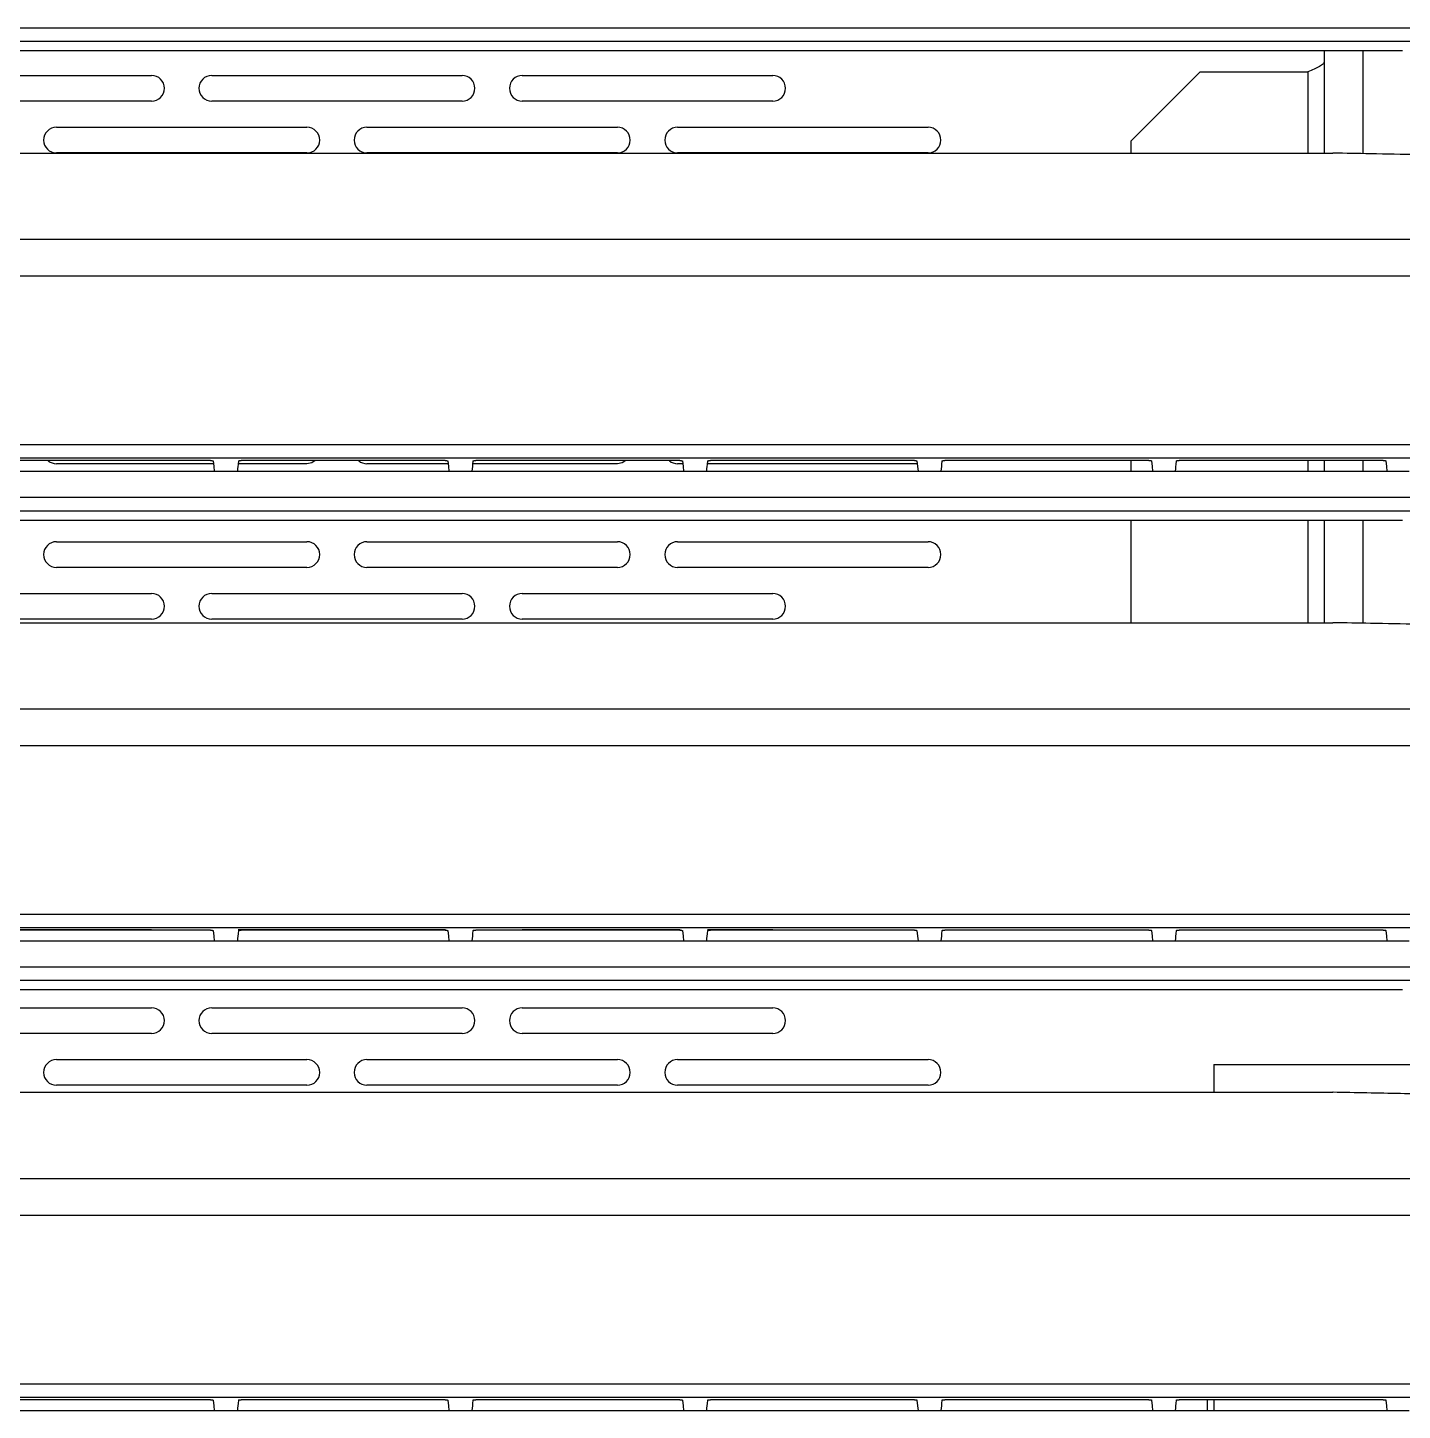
# Model space of a CAD drawing. Header units: millimetres. Extents: x -13464 to 9471, y -517 to 17126.
# Drawn here: x 6451.7 to 6578.2, y -49.9 to 77.2 of the extents above; entities that cross this region are included whole.
import ezdxf

# ---------------------------------------------------------------- set-up
doc = ezdxf.new("R2010")
doc.units = ezdxf.units.MM

msp = doc.modelspace()

# ---------------------------------------------------------------- linework, layer by layer
at = {"color": 7, "linetype": 'Continuous', "lineweight": 25}
for p, q in [((6570.97, 75.08), (6570.97, 65.67)), ((6574.53, 75.08), (6574.53, 65.62)), ((6440.04, 72.81), (6463.08, 72.81)), ((6468.62, 72.81), (6491.65, 72.81)), ((6497.19, 72.81), (6520.23, 72.81)), ((6559.54, 73.15), (6553.19, 66.8)), ((6559.54, 73.15), (6569.45, 73.15)), ((6569.45, 73.15), (6569.45, 65.67)), ((6463.08, 70.44), (6440.04, 70.44)), ((6491.65, 70.44), (6468.62, 70.44)), ((6520.23, 70.44), (6497.19, 70.44)), ((6454.33, 68.04), (6477.37, 68.04)), ((6482.9, 68.04), (6505.94, 68.04)), ((6511.48, 68.04), (6534.52, 68.04)), ((6553.19, 65.67), (6553.19, 66.8)), ((6477.37, 65.68), (6454.33, 65.68)), ((6505.94, 65.68), (6482.9, 65.68)), ((6534.52, 65.68), (6511.48, 65.68)), ((6468.78, 37.11), (6454.33, 37.11)), ((6477.37, 37.11), (6471.05, 37.11)), ((6490.36, 37.11), (6482.9, 37.11)), ((6505.94, 37.11), (6492.63, 37.11)), ((6511.95, 37.11), (6511.48, 37.11)), ((6533.53, 37.11), (6514.2, 37.11)), ((6553.19, 36.43), (6553.19, 37.4)), ((6569.45, 37.4), (6569.45, 36.43)), ((6570.97, 37.4), (6570.97, 36.43)), ((6574.53, 37.4), (6574.53, 36.43)), ((6553.19, 22.49), (6553.19, 31.9)), ((6569.45, 31.9), (6569.45, 22.49)), ((6570.97, 31.9), (6570.97, 22.49)), ((6574.53, 31.9), (6574.53, 22.44)), ((6454.33, 29.94), (6477.37, 29.94)), ((6482.9, 29.94), (6505.94, 29.94)), ((6511.48, 29.94), (6534.52, 29.94)), ((6477.37, 27.58), (6454.33, 27.58)), ((6505.94, 27.58), (6482.9, 27.58)), ((6534.52, 27.58), (6511.48, 27.58)), ((6440.04, 25.18), (6463.08, 25.18)), ((6468.62, 25.18), (6491.65, 25.18)), ((6497.19, 25.18), (6520.23, 25.18)), ((6463.08, 22.82), (6440.04, 22.82)), ((6491.65, 22.82), (6468.62, 22.82)), ((6520.23, 22.82), (6497.19, 22.82)), ((6463.08, -5.76), (6449.47, -5.76)), ((6490.14, -5.76), (6471.06, -5.76)), ((6511.72, -5.76), (6497.19, -5.76)), ((6520.23, -5.76), (6514.22, -5.76)), ((6440.04, -12.92), (6463.08, -12.92)), ((6468.62, -12.92), (6491.65, -12.92)), ((6497.19, -12.92), (6520.23, -12.92)), ((6463.08, -15.28), (6440.04, -15.28)), ((6491.65, -15.28), (6468.62, -15.28)), ((6520.23, -15.28), (6497.19, -15.28)), ((6454.33, -17.68), (6477.37, -17.68)), ((6482.9, -17.68), (6505.94, -17.68)), ((6511.48, -17.68), (6534.52, -17.68)), ((6560.81, -18.13), (6560.81, -20.69)), ((6560.81, -18.13), (6580.89, -18.13)), ((6477.37, -20.04), (6454.33, -20.04)), ((6505.94, -20.04), (6482.9, -20.04)), ((6534.52, -20.04), (6511.48, -20.04)), ((6560.18, -48.96), (6560.18, -49.93)), ((6560.81, -48.96), (6560.81, -49.93))]:
    msp.add_line(p, q, dxfattribs=at)
at = {"color": 7, "linetype": 'Continuous', "lineweight": 25, "flags": 128}
for points in [[(6468.75, 37.37), (6468.8, 36.85), (6468.84, 36.43)], [(6471.07, 37.37), (6471.04, 37.05), (6471.02, 36.84), (6471, 36.64), (6470.98, 36.43)], [(6478.13, 37.39), (6477.82, 37.2), (6477.37, 37.11)], [(6490.34, 37.37), (6490.39, 36.85), (6490.43, 36.43)], [(6492.65, 37.37), (6492.62, 37.05), (6492.6, 36.84), (6492.58, 36.64), (6492.56, 36.43)], [(6506.71, 37.39), (6506.39, 37.2), (6505.94, 37.11)], [(6511.92, 37.37), (6511.98, 36.85), (6512.02, 36.43)], [(6514.23, 37.37), (6514.19, 37.05), (6514.17, 36.84), (6514.15, 36.64), (6514.13, 36.43)], [(6533.5, 37.37), (6533.56, 36.85), (6533.6, 36.43)], [(6535.79, 37.37), (6535.76, 37.05), (6535.74, 36.84), (6535.72, 36.64), (6535.7, 36.43)], [(6555.07, 37.38), (6555.13, 36.85), (6555.17, 36.43)], [(6557.34, 37.37), (6557.31, 37.05), (6557.29, 36.84), (6557.27, 36.64), (6557.25, 36.43)], [(6576.63, 37.38), (6576.69, 36.85), (6576.73, 36.43)], [(6468.75, -5.81), (6468.8, -6.33), (6468.84, -6.75)], [(6471.07, -5.81), (6471.04, -6.13), (6471.02, -6.34), (6471, -6.54), (6470.98, -6.75)], [(6490.34, -5.81), (6490.39, -6.33), (6490.43, -6.75)], [(6492.65, -5.81), (6492.62, -6.13), (6492.6, -6.34), (6492.58, -6.54), (6492.56, -6.75)], [(6511.92, -5.81), (6511.98, -6.33), (6512.02, -6.75)], [(6514.23, -5.81), (6514.19, -6.13), (6514.17, -6.34), (6514.15, -6.54), (6514.13, -6.75)], [(6533.5, -5.81), (6533.56, -6.33), (6533.6, -6.75)], [(6535.79, -5.81), (6535.76, -6.13), (6535.74, -6.34), (6535.72, -6.54), (6535.7, -6.75)], [(6555.07, -5.8), (6555.13, -6.33), (6555.17, -6.75)], [(6557.34, -5.81), (6557.31, -6.13), (6557.29, -6.34), (6557.27, -6.54), (6557.25, -6.75)], [(6576.63, -5.8), (6576.69, -6.33), (6576.73, -6.75)], [(6468.75, -48.99), (6468.8, -49.51), (6468.84, -49.93)], [(6471.07, -48.99), (6471.04, -49.31), (6471.02, -49.52), (6471, -49.72), (6470.98, -49.93)], [(6490.34, -48.99), (6490.39, -49.51), (6490.43, -49.93)], [(6492.65, -48.99), (6492.62, -49.31), (6492.6, -49.52), (6492.58, -49.72), (6492.56, -49.93)], [(6511.92, -48.99), (6511.98, -49.51), (6512.02, -49.93)], [(6514.23, -48.99), (6514.19, -49.31), (6514.17, -49.52), (6514.15, -49.72), (6514.13, -49.93)], [(6533.5, -48.99), (6533.56, -49.51), (6533.6, -49.93)], [(6535.79, -48.99), (6535.76, -49.31), (6535.74, -49.52), (6535.72, -49.72), (6535.7, -49.93)], [(6555.07, -48.98), (6555.13, -49.51), (6555.17, -49.93)], [(6557.34, -48.99), (6557.31, -49.31), (6557.29, -49.52), (6557.27, -49.72), (6557.25, -49.93)], [(6576.63, -48.98), (6576.69, -49.51), (6576.73, -49.93)]]:
    msp.add_lwpolyline(points, dxfattribs=at)
at = {"color": 7, "linetype": 'Continuous', "lineweight": 25}
for centre, start, end in [((6463.08, 71.63), 270, 90), ((6468.62, 71.63), 90, 180), ((6491.65, 71.63), 270, 90), ((6497.19, 71.63), 90, 180), ((6520.23, 71.63), 270, 90), ((6468.62, 71.63), 180, 270), ((6497.19, 71.63), 180, 270), ((6454.33, 66.86), 90, 180), ((6477.37, 66.86), 270, 90), ((6482.9, 66.86), 90, 180), ((6505.94, 66.86), 270, 90), ((6511.48, 66.86), 90, 180), ((6534.52, 66.86), 270, 90), ((6454.33, 66.86), 180, 270), ((6482.9, 66.86), 180, 270), ((6511.48, 66.86), 180, 270), ((6454.33, 38.29), 230.2017, 270), ((6482.9, 38.29), 230.2015, 270), ((6511.48, 38.29), 230.2014, 270), ((6454.33, 28.76), 90, 180), ((6477.37, 28.76), 270, 90), ((6482.9, 28.76), 90, 180), ((6505.94, 28.76), 270, 90), ((6511.48, 28.76), 90, 180), ((6534.52, 28.76), 270, 90), ((6454.33, 28.76), 180, 270), ((6482.9, 28.76), 180, 270), ((6511.48, 28.76), 180, 270), ((6463.08, 24), 270, 90), ((6468.62, 24), 90, 180), ((6491.65, 24), 270, 90), ((6497.19, 24), 90, 180), ((6520.23, 24), 270, 90), ((6468.62, 24), 180, 270), ((6497.19, 24), 180, 270), ((6463.08, -14.1), 270, 90), ((6468.62, -14.1), 90, 180), ((6491.65, -14.1), 270, 90), ((6497.19, -14.1), 90, 180), ((6520.23, -14.1), 270, 90), ((6468.62, -14.1), 180, 270), ((6497.19, -14.1), 180, 270), ((6454.33, -18.86), 90, 180), ((6477.37, -18.86), 270, 90), ((6482.9, -18.86), 90, 180), ((6505.94, -18.86), 270, 90), ((6511.48, -18.86), 90, 180), ((6534.52, -18.86), 270, 90), ((6454.33, -18.86), 180, 270), ((6482.9, -18.86), 180, 270), ((6511.48, -18.86), 180, 270)]:
    msp.add_arc(centre, 1.18, start, end, dxfattribs=at)
for points, knots in [([(6437.53, 77.2), (6455.49, 77.2), (6491.43, 77.2), (6545.31, 77.2), (6581.16, 77.2), (6599.09, 77.2)], [0, 0, 0, 0, 0.333313, 0.666684, 1, 1, 1, 1]), ([(6596.48, 75.94), (6578.84, 75.94), (6543.57, 75.94), (6490.56, 75.94), (6455.2, 75.94), (6437.53, 75.94)], [0, 0, 0, 0, 0.333333, 0.666667, 1, 1, 1, 1]), ([(6578.15, 75.08), (6562.54, 75.08), (6531.33, 75.08), (6484.44, 75.08), (6453.16, 75.08), (6437.53, 75.08)], [0, 0, 0, 0, 0.3333332, 0.6666656, 1, 1, 1, 1]), ([(6437.53, 65.67), (6450.06, 65.67), (6475.13, 65.67), (6510.04, 65.67), (6542.25, 65.67), (6561.92, 65.67), (6571.75, 65.67)], [0, 0, 0, 0, 0.279962, 0.559977, 0.779997, 1, 1, 1, 1]), ([(6571.78, 65.67), (6571.78, 65.67), (6571.77, 65.67), (6571.76, 65.67), (6571.75, 65.67)], [0, 0, 0, 0, 0.56, 1, 1, 1, 1]), ([(6579.6, 65.52), (6578.14, 65.55), (6575.54, 65.6), (6572.93, 65.65), (6571.78, 65.67)], [0, 0, 0, 0, 0.56, 1, 1, 1, 1]), ([(6437.53, 57.76), (6451.2, 57.76), (6478.53, 57.76), (6516.59, 57.76), (6551.71, 57.76), (6573.14, 57.76), (6583.86, 57.76)], [0, 0, 0, 0, 0.279994, 0.559975, 0.779982, 1, 1, 1, 1]), ([(6584.04, 54.36), (6567.78, 54.36), (6535.26, 54.36), (6486.4, 54.36), (6453.82, 54.36), (6437.53, 54.36)], [0, 0, 0, 0, 0.333352, 0.666673, 1, 1, 1, 1]), ([(6437.53, 38.87), (6453.82, 38.87), (6486.4, 38.87), (6535.25, 38.87), (6567.78, 38.87), (6584.04, 38.87)], [0, 0, 0, 0, 0.333303, 0.666666, 1, 1, 1, 1]), ([(6583.96, 37.61), (6567.7, 37.61), (6535.2, 37.61), (6486.38, 37.61), (6453.81, 37.61), (6437.53, 37.61)], [0, 0, 0, 0, 0.333333, 0.666666, 1, 1, 1, 1]), ([(6468.5, 37.4), (6465, 37.4), (6458.74, 37.4), (6452.49, 37.4), (6449.74, 37.4)], [0, 0, 0, 0, 0.5600154, 1, 1, 1, 1]), ([(6468.5, 37.4), (6468.53, 37.4), (6468.6, 37.39), (6468.68, 37.39), (6468.72, 37.38), (6468.74, 37.38), (6468.75, 37.38), (6468.75, 37.37)], [0, 0, 0, 0, 0.242834, 0.498979, 0.711607, 0.846433, 1, 1, 1, 1]), ([(6471.07, 37.37), (6471.07, 37.38), (6471.08, 37.38), (6471.1, 37.38), (6471.14, 37.39), (6471.19, 37.39), (6471.25, 37.39), (6471.3, 37.4), (6471.33, 37.4)], [0, 0, 0, 0, 0.155741, 0.291117, 0.499953, 0.630564, 0.757611, 1, 1, 1, 1]), ([(6490.09, 37.4), (6486.59, 37.4), (6480.34, 37.4), (6474.08, 37.4), (6471.33, 37.4)], [0, 0, 0, 0, 0.56001, 1, 1, 1, 1]), ([(6490.09, 37.4), (6490.12, 37.4), (6490.19, 37.39), (6490.27, 37.39), (6490.31, 37.38), (6490.33, 37.38), (6490.34, 37.38), (6490.34, 37.37)], [0, 0, 0, 0, 0.242936, 0.498999, 0.712641, 0.847205, 1, 1, 1, 1]), ([(6492.65, 37.37), (6492.65, 37.38), (6492.66, 37.38), (6492.68, 37.38), (6492.72, 37.39), (6492.77, 37.39), (6492.83, 37.39), (6492.88, 37.4), (6492.91, 37.4)], [0, 0, 0, 0, 0.156634, 0.292311, 0.499962, 0.630647, 0.75772, 1, 1, 1, 1]), ([(6511.68, 37.4), (6508.18, 37.4), (6501.92, 37.4), (6495.67, 37.4), (6492.91, 37.4)], [0, 0, 0, 0, 0.560004, 1, 1, 1, 1]), ([(6511.68, 37.4), (6511.71, 37.4), (6511.77, 37.39), (6511.85, 37.39), (6511.9, 37.38), (6511.92, 37.38), (6511.92, 37.38), (6511.92, 37.37)], [0, 0, 0, 0, 0.243039, 0.499021, 0.713639, 0.84795, 1, 1, 1, 1]), ([(6514.23, 37.37), (6514.23, 37.37), (6514.23, 37.38), (6514.26, 37.38), (6514.3, 37.39), (6514.35, 37.39), (6514.41, 37.39), (6514.46, 37.4), (6514.49, 37.4)], [0, 0, 0, 0, 0.157564, 0.293554, 0.499973, 0.630733, 0.757831, 1, 1, 1, 1]), ([(6533.26, 37.4), (6529.76, 37.4), (6523.5, 37.4), (6517.24, 37.4), (6514.49, 37.4)], [0, 0, 0, 0, 0.5599983, 1, 1, 1, 1]), ([(6533.26, 37.4), (6533.29, 37.4), (6533.36, 37.39), (6533.43, 37.39), (6533.48, 37.38), (6533.5, 37.38), (6533.5, 37.38), (6533.5, 37.37)], [0, 0, 0, 0, 0.243141, 0.499045, 0.714603, 0.848669, 1, 1, 1, 1]), ([(6535.79, 37.37), (6535.79, 37.37), (6535.8, 37.38), (6535.82, 37.38), (6535.86, 37.39), (6535.91, 37.39), (6535.97, 37.39), (6536.02, 37.4), (6536.06, 37.4)], [0, 0, 0, 0, 0.158534, 0.294851, 0.499988, 0.630823, 0.757945, 1, 1, 1, 1]), ([(6554.83, 37.4), (6551.33, 37.4), (6545.07, 37.4), (6538.81, 37.4), (6536.06, 37.4)], [0, 0, 0, 0, 0.559993, 1, 1, 1, 1]), ([(6554.83, 37.4), (6554.86, 37.4), (6554.93, 37.39), (6555, 37.39), (6555.05, 37.39), (6555.07, 37.38), (6555.07, 37.38), (6555.07, 37.38)], [0, 0, 0, 0, 0.243243, 0.49907, 0.715535, 0.849365, 1, 1, 1, 1]), ([(6557.34, 37.37), (6557.34, 37.37), (6557.35, 37.38), (6557.37, 37.38), (6557.41, 37.39), (6557.46, 37.39), (6557.53, 37.39), (6557.58, 37.4), (6557.61, 37.4)], [0, 0, 0, 0, 0.159546, 0.296204, 0.500007, 0.630915, 0.758061, 1, 1, 1, 1]), ([(6576.4, 37.4), (6572.89, 37.4), (6566.63, 37.4), (6560.37, 37.4), (6557.61, 37.4)], [0, 0, 0, 0, 0.559987, 1, 1, 1, 1]), ([(6576.4, 37.4), (6576.43, 37.4), (6576.49, 37.39), (6576.57, 37.39), (6576.61, 37.39), (6576.63, 37.38), (6576.63, 37.38), (6576.63, 37.38)], [0, 0, 0, 0, 0.243345, 0.499096, 0.716438, 0.850038, 1, 1, 1, 1]), ([(6449.39, 36.43), (6453.02, 36.43), (6459.51, 36.43), (6465.99, 36.43), (6468.84, 36.43)], [0, 0, 0, 0, 0.559984, 1, 1, 1, 1]), ([(6468.84, 36.43), (6469.24, 36.43), (6469.95, 36.43), (6470.66, 36.43), (6470.98, 36.43)], [0, 0, 0, 0, 0.559999, 1, 1, 1, 1]), ([(6470.98, 36.43), (6474.61, 36.43), (6481.09, 36.43), (6487.58, 36.43), (6490.43, 36.43)], [0, 0, 0, 0, 0.55999, 1, 1, 1, 1]), ([(6490.43, 36.43), (6490.83, 36.43), (6491.54, 36.43), (6492.25, 36.43), (6492.56, 36.43)], [0, 0, 0, 0, 0.559999, 1, 1, 1, 1]), ([(6492.56, 36.43), (6496.19, 36.43), (6502.68, 36.43), (6509.16, 36.43), (6512.02, 36.43)], [0, 0, 0, 0, 0.559995, 1, 1, 1, 1]), ([(6512.02, 36.43), (6512.41, 36.43), (6513.12, 36.43), (6513.82, 36.43), (6514.13, 36.43)], [0, 0, 0, 0, 0.56, 1, 1, 1, 1]), ([(6514.13, 36.43), (6517.77, 36.43), (6524.26, 36.43), (6530.74, 36.43), (6533.6, 36.43)], [0, 0, 0, 0, 0.560001, 1, 1, 1, 1]), ([(6533.6, 36.43), (6533.99, 36.43), (6534.69, 36.43), (6535.39, 36.43), (6535.7, 36.43)], [0, 0, 0, 0, 0.56, 1, 1, 1, 1]), ([(6535.7, 36.43), (6539.33, 36.43), (6545.82, 36.43), (6552.31, 36.43), (6555.17, 36.43)], [0, 0, 0, 0, 0.560007, 1, 1, 1, 1]), ([(6555.17, 36.43), (6555.56, 36.43), (6556.25, 36.43), (6556.94, 36.43), (6557.25, 36.43)], [0, 0, 0, 0, 0.560001, 1, 1, 1, 1]), ([(6557.25, 36.43), (6560.89, 36.43), (6567.38, 36.43), (6573.87, 36.43), (6576.73, 36.43)], [0, 0, 0, 0, 0.560013, 1, 1, 1, 1]), ([(6576.73, 36.43), (6577.11, 36.43), (6577.8, 36.43), (6578.48, 36.43), (6578.78, 36.43)], [0, 0, 0, 0, 0.560002, 1, 1, 1, 1]), ([(6437.53, 34.02), (6455.49, 34.02), (6491.43, 34.02), (6545.31, 34.02), (6581.16, 34.02), (6599.09, 34.02)], [0, 0, 0, 0, 0.333313, 0.666684, 1, 1, 1, 1]), ([(6596.48, 32.76), (6578.84, 32.76), (6543.57, 32.76), (6490.56, 32.76), (6455.2, 32.76), (6437.53, 32.76)], [0, 0, 0, 0, 0.333333, 0.666667, 1, 1, 1, 1]), ([(6578.15, 31.9), (6562.54, 31.9), (6531.33, 31.9), (6484.44, 31.9), (6453.16, 31.9), (6437.53, 31.9)], [0, 0, 0, 0, 0.3333332, 0.6666656, 1, 1, 1, 1]), ([(6437.53, 22.49), (6450.06, 22.49), (6475.13, 22.49), (6510.04, 22.49), (6542.25, 22.49), (6561.92, 22.49), (6571.75, 22.49)], [0, 0, 0, 0, 0.279962, 0.559977, 0.779997, 1, 1, 1, 1]), ([(6571.78, 22.49), (6571.78, 22.49), (6571.77, 22.49), (6571.76, 22.49), (6571.75, 22.49)], [0, 0, 0, 0, 0.56, 1, 1, 1, 1]), ([(6579.6, 22.34), (6578.14, 22.37), (6575.54, 22.42), (6572.93, 22.47), (6571.78, 22.49)], [0, 0, 0, 0, 0.56, 1, 1, 1, 1]), ([(6437.53, 14.58), (6451.2, 14.58), (6478.53, 14.58), (6516.59, 14.58), (6551.71, 14.58), (6573.14, 14.58), (6583.86, 14.58)], [0, 0, 0, 0, 0.279994, 0.559975, 0.779982, 1, 1, 1, 1]), ([(6584.04, 11.18), (6567.78, 11.18), (6535.26, 11.18), (6486.4, 11.18), (6453.82, 11.18), (6437.53, 11.18)], [0, 0, 0, 0, 0.3333523, 0.6666726, 1, 1, 1, 1]), ([(6437.53, -4.31), (6453.82, -4.31), (6486.4, -4.31), (6535.25, -4.31), (6567.78, -4.31), (6584.04, -4.31)], [0, 0, 0, 0, 0.333303, 0.666666, 1, 1, 1, 1]), ([(6583.96, -5.57), (6567.7, -5.57), (6535.2, -5.57), (6486.38, -5.57), (6453.81, -5.57), (6437.53, -5.57)], [0, 0, 0, 0, 0.3333332, 0.6666656, 1, 1, 1, 1]), ([(6468.5, -5.78), (6465, -5.78), (6458.74, -5.78), (6452.49, -5.78), (6449.74, -5.78)], [0, 0, 0, 0, 0.5600154, 1, 1, 1, 1]), ([(6468.5, -5.78), (6468.53, -5.78), (6468.6, -5.79), (6468.68, -5.79), (6468.72, -5.8), (6468.74, -5.8), (6468.75, -5.8), (6468.75, -5.81)], [0, 0, 0, 0, 0.242834, 0.498979, 0.711607, 0.846433, 1, 1, 1, 1]), ([(6471.07, -5.81), (6471.07, -5.8), (6471.08, -5.8), (6471.1, -5.8), (6471.14, -5.79), (6471.19, -5.79), (6471.25, -5.79), (6471.3, -5.78), (6471.33, -5.78)], [0, 0, 0, 0, 0.155741, 0.291117, 0.499953, 0.630564, 0.757611, 1, 1, 1, 1]), ([(6490.09, -5.78), (6486.59, -5.78), (6480.34, -5.78), (6474.08, -5.78), (6471.33, -5.78)], [0, 0, 0, 0, 0.56001, 1, 1, 1, 1]), ([(6490.09, -5.78), (6490.12, -5.78), (6490.19, -5.79), (6490.27, -5.79), (6490.31, -5.8), (6490.33, -5.8), (6490.34, -5.8), (6490.34, -5.81)], [0, 0, 0, 0, 0.242936, 0.498999, 0.712641, 0.847205, 1, 1, 1, 1]), ([(6492.65, -5.81), (6492.65, -5.8), (6492.66, -5.8), (6492.68, -5.8), (6492.72, -5.79), (6492.77, -5.79), (6492.83, -5.79), (6492.88, -5.78), (6492.91, -5.78)], [0, 0, 0, 0, 0.156634, 0.292311, 0.499962, 0.630647, 0.75772, 1, 1, 1, 1]), ([(6511.68, -5.78), (6508.18, -5.78), (6501.92, -5.78), (6495.67, -5.78), (6492.91, -5.78)], [0, 0, 0, 0, 0.560004, 1, 1, 1, 1]), ([(6511.68, -5.78), (6511.71, -5.78), (6511.77, -5.79), (6511.85, -5.79), (6511.9, -5.8), (6511.92, -5.8), (6511.92, -5.8), (6511.92, -5.81)], [0, 0, 0, 0, 0.2430386, 0.4990209, 0.7136385, 0.84795, 1, 1, 1, 1]), ([(6514.23, -5.81), (6514.23, -5.81), (6514.23, -5.8), (6514.26, -5.8), (6514.3, -5.79), (6514.35, -5.79), (6514.41, -5.79), (6514.46, -5.78), (6514.49, -5.78)], [0, 0, 0, 0, 0.157564, 0.293554, 0.499973, 0.630733, 0.757831, 1, 1, 1, 1]), ([(6533.26, -5.78), (6529.76, -5.78), (6523.5, -5.78), (6517.24, -5.78), (6514.49, -5.78)], [0, 0, 0, 0, 0.5599983, 1, 1, 1, 1]), ([(6533.26, -5.78), (6533.29, -5.78), (6533.36, -5.79), (6533.43, -5.79), (6533.48, -5.8), (6533.5, -5.8), (6533.5, -5.8), (6533.5, -5.81)], [0, 0, 0, 0, 0.243141, 0.499045, 0.714603, 0.848669, 1, 1, 1, 1]), ([(6535.79, -5.81), (6535.79, -5.81), (6535.8, -5.8), (6535.82, -5.8), (6535.86, -5.79), (6535.91, -5.79), (6535.97, -5.79), (6536.02, -5.78), (6536.06, -5.78)], [0, 0, 0, 0, 0.158534, 0.294851, 0.499988, 0.630823, 0.757945, 1, 1, 1, 1]), ([(6554.83, -5.78), (6551.33, -5.78), (6545.07, -5.78), (6538.81, -5.78), (6536.06, -5.78)], [0, 0, 0, 0, 0.559993, 1, 1, 1, 1]), ([(6554.83, -5.78), (6554.86, -5.78), (6554.93, -5.79), (6555, -5.79), (6555.05, -5.79), (6555.07, -5.8), (6555.07, -5.8), (6555.07, -5.8)], [0, 0, 0, 0, 0.243243, 0.49907, 0.715535, 0.849365, 1, 1, 1, 1]), ([(6557.34, -5.81), (6557.34, -5.81), (6557.35, -5.8), (6557.37, -5.8), (6557.41, -5.79), (6557.46, -5.79), (6557.53, -5.79), (6557.58, -5.78), (6557.61, -5.78)], [0, 0, 0, 0, 0.159546, 0.296204, 0.500007, 0.630915, 0.758061, 1, 1, 1, 1]), ([(6576.4, -5.78), (6572.89, -5.78), (6566.63, -5.78), (6560.37, -5.78), (6557.61, -5.78)], [0, 0, 0, 0, 0.559987, 1, 1, 1, 1]), ([(6576.4, -5.78), (6576.43, -5.78), (6576.49, -5.79), (6576.57, -5.79), (6576.61, -5.79), (6576.63, -5.8), (6576.63, -5.8), (6576.63, -5.8)], [0, 0, 0, 0, 0.243345, 0.499096, 0.716438, 0.850038, 1, 1, 1, 1]), ([(6449.39, -6.75), (6453.02, -6.75), (6459.51, -6.75), (6465.99, -6.75), (6468.84, -6.75)], [0, 0, 0, 0, 0.559984, 1, 1, 1, 1]), ([(6468.84, -6.75), (6469.24, -6.75), (6469.95, -6.75), (6470.66, -6.75), (6470.98, -6.75)], [0, 0, 0, 0, 0.559999, 1, 1, 1, 1]), ([(6470.98, -6.75), (6474.61, -6.75), (6481.09, -6.75), (6487.58, -6.75), (6490.43, -6.75)], [0, 0, 0, 0, 0.55999, 1, 1, 1, 1]), ([(6490.43, -6.75), (6490.83, -6.75), (6491.54, -6.75), (6492.25, -6.75), (6492.56, -6.75)], [0, 0, 0, 0, 0.559999, 1, 1, 1, 1]), ([(6492.56, -6.75), (6496.19, -6.75), (6502.68, -6.75), (6509.16, -6.75), (6512.02, -6.75)], [0, 0, 0, 0, 0.559995, 1, 1, 1, 1]), ([(6512.02, -6.75), (6512.41, -6.75), (6513.12, -6.75), (6513.82, -6.75), (6514.13, -6.75)], [0, 0, 0, 0, 0.56, 1, 1, 1, 1]), ([(6514.13, -6.75), (6517.77, -6.75), (6524.26, -6.75), (6530.74, -6.75), (6533.6, -6.75)], [0, 0, 0, 0, 0.560001, 1, 1, 1, 1]), ([(6533.6, -6.75), (6533.99, -6.75), (6534.69, -6.75), (6535.39, -6.75), (6535.7, -6.75)], [0, 0, 0, 0, 0.56, 1, 1, 1, 1]), ([(6535.7, -6.75), (6539.33, -6.75), (6545.82, -6.75), (6552.31, -6.75), (6555.17, -6.75)], [0, 0, 0, 0, 0.560007, 1, 1, 1, 1]), ([(6555.17, -6.75), (6555.56, -6.75), (6556.25, -6.75), (6556.94, -6.75), (6557.25, -6.75)], [0, 0, 0, 0, 0.560001, 1, 1, 1, 1]), ([(6557.25, -6.75), (6560.89, -6.75), (6567.38, -6.75), (6573.87, -6.75), (6576.73, -6.75)], [0, 0, 0, 0, 0.560013, 1, 1, 1, 1]), ([(6576.73, -6.75), (6577.11, -6.75), (6577.8, -6.75), (6578.48, -6.75), (6578.78, -6.75)], [0, 0, 0, 0, 0.560002, 1, 1, 1, 1]), ([(6437.53, -9.16), (6455.51, -9.16), (6491.48, -9.16), (6545.4, -9.16), (6581.28, -9.16), (6599.22, -9.16)], [0, 0, 0, 0, 0.333314, 0.666684, 1, 1, 1, 1]), ([(6586.13, -10.42), (6569.64, -10.42), (6536.65, -10.42), (6487.1, -10.42), (6454.05, -10.42), (6437.53, -10.42)], [0, 0, 0, 0, 0.333332, 0.666668, 1, 1, 1, 1]), ([(6578.15, -11.28), (6562.54, -11.28), (6531.33, -11.28), (6484.44, -11.28), (6453.16, -11.28), (6437.53, -11.28)], [0, 0, 0, 0, 0.3333332, 0.6666656, 1, 1, 1, 1]), ([(6437.53, -20.69), (6450.06, -20.69), (6475.13, -20.69), (6510.04, -20.69), (6542.25, -20.69), (6561.92, -20.69), (6571.75, -20.69)], [0, 0, 0, 0, 0.279962, 0.559977, 0.779997, 1, 1, 1, 1]), ([(6571.78, -20.69), (6571.78, -20.69), (6571.77, -20.69), (6571.76, -20.69), (6571.75, -20.69)], [0, 0, 0, 0, 0.56, 1, 1, 1, 1]), ([(6580.9, -20.87), (6579.92, -20.85), (6576.89, -20.79), (6573.85, -20.73), (6571.78, -20.69)], [0, 0, 0, 0, 0.319831, 1, 1, 1, 1]), ([(6437.53, -28.6), (6451.2, -28.6), (6478.53, -28.6), (6516.59, -28.6), (6551.71, -28.6), (6573.14, -28.6), (6583.86, -28.6)], [0, 0, 0, 0, 0.279994, 0.559975, 0.779982, 1, 1, 1, 1]), ([(6584.04, -32), (6567.78, -32), (6535.26, -32), (6486.4, -32), (6453.82, -32), (6437.53, -32)], [0, 0, 0, 0, 0.333352, 0.666673, 1, 1, 1, 1]), ([(6437.53, -47.49), (6453.82, -47.49), (6486.4, -47.49), (6535.25, -47.49), (6567.78, -47.49), (6584.04, -47.49)], [0, 0, 0, 0, 0.333303, 0.666666, 1, 1, 1, 1]), ([(6583.96, -48.75), (6567.7, -48.75), (6535.2, -48.75), (6486.38, -48.75), (6453.81, -48.75), (6437.53, -48.75)], [0, 0, 0, 0, 0.333333, 0.666666, 1, 1, 1, 1]), ([(6468.5, -48.96), (6465, -48.96), (6458.74, -48.96), (6452.49, -48.96), (6449.74, -48.96)], [0, 0, 0, 0, 0.5600154, 1, 1, 1, 1]), ([(6468.5, -48.96), (6468.53, -48.96), (6468.6, -48.97), (6468.68, -48.97), (6468.72, -48.98), (6468.74, -48.98), (6468.75, -48.98), (6468.75, -48.99)], [0, 0, 0, 0, 0.242834, 0.498979, 0.711607, 0.846433, 1, 1, 1, 1]), ([(6471.07, -48.99), (6471.07, -48.98), (6471.08, -48.98), (6471.1, -48.98), (6471.14, -48.97), (6471.19, -48.97), (6471.25, -48.97), (6471.3, -48.96), (6471.33, -48.96)], [0, 0, 0, 0, 0.155741, 0.291117, 0.499953, 0.630564, 0.757611, 1, 1, 1, 1]), ([(6490.09, -48.96), (6486.59, -48.96), (6480.34, -48.96), (6474.08, -48.96), (6471.33, -48.96)], [0, 0, 0, 0, 0.56001, 1, 1, 1, 1]), ([(6490.09, -48.96), (6490.12, -48.96), (6490.19, -48.97), (6490.27, -48.97), (6490.31, -48.98), (6490.33, -48.98), (6490.34, -48.98), (6490.34, -48.99)], [0, 0, 0, 0, 0.242936, 0.498999, 0.712641, 0.847205, 1, 1, 1, 1]), ([(6492.65, -48.99), (6492.65, -48.98), (6492.66, -48.98), (6492.68, -48.98), (6492.72, -48.97), (6492.77, -48.97), (6492.83, -48.97), (6492.88, -48.96), (6492.91, -48.96)], [0, 0, 0, 0, 0.1566342, 0.2923106, 0.4999616, 0.6306471, 0.7577201, 1, 1, 1, 1]), ([(6511.68, -48.96), (6508.18, -48.96), (6501.92, -48.96), (6495.67, -48.96), (6492.91, -48.96)], [0, 0, 0, 0, 0.560004, 1, 1, 1, 1]), ([(6511.68, -48.96), (6511.71, -48.96), (6511.77, -48.97), (6511.85, -48.97), (6511.9, -48.98), (6511.92, -48.98), (6511.92, -48.98), (6511.92, -48.99)], [0, 0, 0, 0, 0.243039, 0.499021, 0.713639, 0.84795, 1, 1, 1, 1]), ([(6514.23, -48.99), (6514.23, -48.99), (6514.23, -48.98), (6514.26, -48.98), (6514.3, -48.97), (6514.35, -48.97), (6514.41, -48.97), (6514.46, -48.96), (6514.49, -48.96)], [0, 0, 0, 0, 0.157564, 0.293554, 0.499973, 0.630733, 0.757831, 1, 1, 1, 1]), ([(6533.26, -48.96), (6529.76, -48.96), (6523.5, -48.96), (6517.24, -48.96), (6514.49, -48.96)], [0, 0, 0, 0, 0.5599983, 1, 1, 1, 1]), ([(6533.26, -48.96), (6533.29, -48.96), (6533.36, -48.97), (6533.43, -48.97), (6533.48, -48.98), (6533.5, -48.98), (6533.5, -48.98), (6533.5, -48.99)], [0, 0, 0, 0, 0.243141, 0.499045, 0.714603, 0.848669, 1, 1, 1, 1]), ([(6535.79, -48.99), (6535.79, -48.99), (6535.8, -48.98), (6535.82, -48.98), (6535.86, -48.97), (6535.91, -48.97), (6535.97, -48.97), (6536.02, -48.96), (6536.06, -48.96)], [0, 0, 0, 0, 0.158534, 0.294851, 0.499988, 0.630823, 0.757945, 1, 1, 1, 1]), ([(6554.83, -48.96), (6551.33, -48.96), (6545.07, -48.96), (6538.81, -48.96), (6536.06, -48.96)], [0, 0, 0, 0, 0.559993, 1, 1, 1, 1]), ([(6554.83, -48.96), (6554.86, -48.96), (6554.93, -48.97), (6555, -48.97), (6555.05, -48.97), (6555.07, -48.98), (6555.07, -48.98), (6555.07, -48.98)], [0, 0, 0, 0, 0.243243, 0.49907, 0.715535, 0.849365, 1, 1, 1, 1]), ([(6557.34, -48.99), (6557.34, -48.99), (6557.35, -48.98), (6557.37, -48.98), (6557.41, -48.97), (6557.46, -48.97), (6557.53, -48.97), (6557.58, -48.96), (6557.61, -48.96)], [0, 0, 0, 0, 0.1595461, 0.2962044, 0.5000069, 0.6309151, 0.7580608, 1, 1, 1, 1]), ([(6576.4, -48.96), (6572.89, -48.96), (6566.63, -48.96), (6560.37, -48.96), (6557.61, -48.96)], [0, 0, 0, 0, 0.559987, 1, 1, 1, 1]), ([(6576.4, -48.96), (6576.43, -48.96), (6576.49, -48.97), (6576.57, -48.97), (6576.61, -48.97), (6576.63, -48.98), (6576.63, -48.98), (6576.63, -48.98)], [0, 0, 0, 0, 0.243345, 0.499096, 0.716438, 0.850038, 1, 1, 1, 1]), ([(6449.39, -49.93), (6453.02, -49.93), (6459.51, -49.93), (6465.99, -49.93), (6468.84, -49.93)], [0, 0, 0, 0, 0.559984, 1, 1, 1, 1]), ([(6468.84, -49.93), (6469.24, -49.93), (6469.95, -49.93), (6470.66, -49.93), (6470.98, -49.93)], [0, 0, 0, 0, 0.559999, 1, 1, 1, 1]), ([(6470.98, -49.93), (6474.61, -49.93), (6481.09, -49.93), (6487.58, -49.93), (6490.43, -49.93)], [0, 0, 0, 0, 0.55999, 1, 1, 1, 1]), ([(6490.43, -49.93), (6490.83, -49.93), (6491.54, -49.93), (6492.25, -49.93), (6492.56, -49.93)], [0, 0, 0, 0, 0.559999, 1, 1, 1, 1]), ([(6492.56, -49.93), (6496.19, -49.93), (6502.68, -49.93), (6509.16, -49.93), (6512.02, -49.93)], [0, 0, 0, 0, 0.559995, 1, 1, 1, 1]), ([(6512.02, -49.93), (6512.41, -49.93), (6513.12, -49.93), (6513.82, -49.93), (6514.13, -49.93)], [0, 0, 0, 0, 0.56, 1, 1, 1, 1]), ([(6514.13, -49.93), (6517.77, -49.93), (6524.26, -49.93), (6530.74, -49.93), (6533.6, -49.93)], [0, 0, 0, 0, 0.560001, 1, 1, 1, 1]), ([(6533.6, -49.93), (6533.99, -49.93), (6534.69, -49.93), (6535.39, -49.93), (6535.7, -49.93)], [0, 0, 0, 0, 0.56, 1, 1, 1, 1]), ([(6535.7, -49.93), (6539.33, -49.93), (6545.82, -49.93), (6552.31, -49.93), (6555.17, -49.93)], [0, 0, 0, 0, 0.560007, 1, 1, 1, 1]), ([(6555.17, -49.93), (6555.56, -49.93), (6556.25, -49.93), (6556.94, -49.93), (6557.25, -49.93)], [0, 0, 0, 0, 0.560001, 1, 1, 1, 1]), ([(6557.25, -49.93), (6560.89, -49.93), (6567.38, -49.93), (6573.87, -49.93), (6576.73, -49.93)], [0, 0, 0, 0, 0.560013, 1, 1, 1, 1]), ([(6576.73, -49.93), (6577.11, -49.93), (6577.8, -49.93), (6578.48, -49.93), (6578.78, -49.93)], [0, 0, 0, 0, 0.560002, 1, 1, 1, 1])]:
    msp.add_open_spline(points, degree=3, knots=knots, dxfattribs=at)
msp.add_open_spline([(6570.97, 74.1), (6570.95, 74.02), (6570.9, 73.87), (6570.55, 73.63), (6570.05, 73.39), (6569.65, 73.23), (6569.45, 73.15)], degree=3, dxfattribs=at)

doc.saveas('drawing.dxf')
